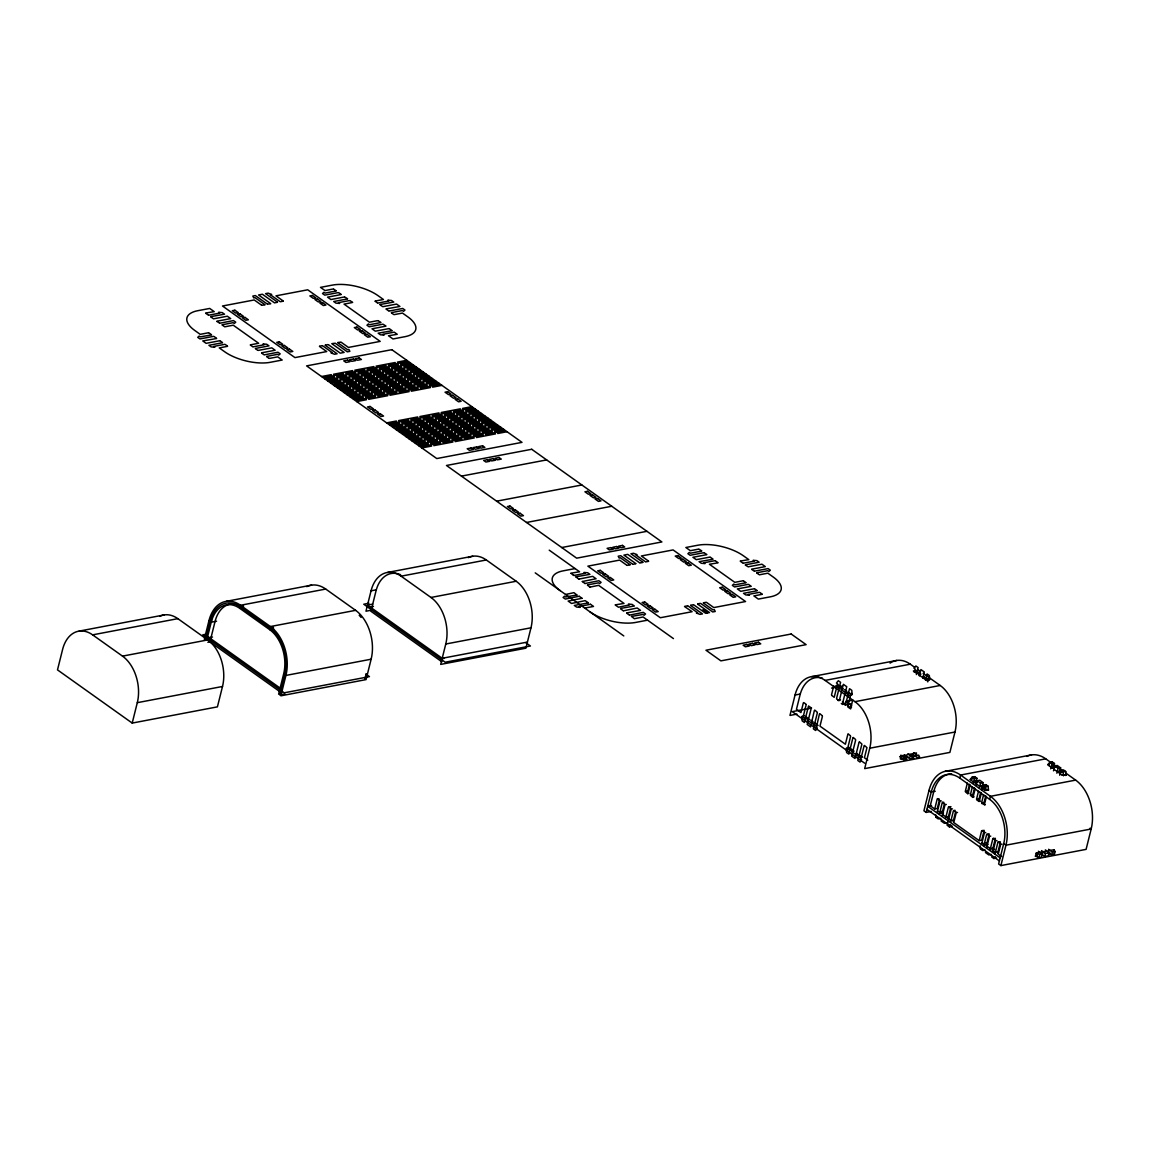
<?xml version="1.0" encoding="UTF-8"?>
<svg xmlns="http://www.w3.org/2000/svg" width="1150" height="1150" viewBox="0 0 1150 1150"><rect width="100%" height="100%" fill="white"/><g stroke="black" fill="none" stroke-linecap="round" stroke-linejoin="round"><path stroke-width="1.5" d="M939.809 800.601L937.494 798.603M944.854 804.195L942.54 802.197M968.041 791.372L965.482 791.861L967.797 793.845M973.072 794.966L970.528 795.441L972.842 797.439M864.699 763.226L792.235 711.634L811.584 708.069M937.552 798.891L938.975 798.704M942.583 802.484L943.848 802.326M995.469 840.219L993.169 838.249M1000.514 843.812L998.2 841.843M132.207 723.077L137.296 702.679A34.845 23.173 79.2 0 0 122.504 656.133L92.618 634.857A34.845 23.173 79.2 0 0 62.589 649.491L57.5 669.889L132.207 723.077L217.422 706.862L222.511 686.478A34.845 23.173 79.2 0 0 207.719 639.932L177.847 618.657A34.845 23.173 79.2 0 0 159.764 616.328M204.312 639.328L208.969 620.641A36.584 24.323 79.2 0 1 240.508 605.274L325.738 589.059L355.609 610.334A36.584 24.323 79.2 0 1 371.134 659.209L366.059 679.607L280.844 695.822L285.919 675.424A36.584 24.323 79.2 0 0 270.394 626.549L240.508 605.274M205.433 640.133L210.091 621.431A34.845 23.173 79.2 0 1 240.134 606.798L243.613 606.136M206.971 639.227L211.212 622.236A33.106 22.008 79.2 0 1 239.746 608.336L243.225 607.674M278.602 694.226L283.676 673.828A33.106 22.008 79.2 0 0 269.632 629.611L239.746 608.336M401.091 576.179L430.977 597.468A34.845 23.173 79.2 0 1 445.769 644.014L440.68 664.398L525.895 648.197L530.984 627.799A34.845 23.173 79.2 0 0 516.192 581.253L486.321 559.978L401.091 576.179A34.845 23.173 79.2 0 0 371.062 590.812L365.973 611.211L371.191 610.219M364.938 678.816L366.203 673.713M914.566 667.23L910.311 664.197L825.082 680.398A34.845 23.173 79.2 0 0 795.053 695.031L789.964 715.429L796.921 714.107M803.376 702.736L800.932 712.569L796.447 709.378L799.997 695.103A33.106 22.008 79.2 0 1 822.408 678.155M806.179 704.72L802.916 717.83L801.794 717.025L802.154 720.892L804.396 722.488L808.421 706.316M807.76 722.214L807.199 724.471L810.563 726.872L814.401 710.369M808.033 721.107L811.224 708.314M817.391 712.698L813.352 728.87L815.594 730.466L817.247 728.482M822.437 716.292L819.979 726.139L845.379 744.223L847.837 734.376M831.508 694.902L833.779 685.788M834.311 696.886L837.574 683.79L836.452 682.985L838.336 680.728L840.578 682.324L838.997 688.649M836.553 698.481L838.839 689.31M839.342 700.479L841.469 691.969M841.8 690.647L843.381 684.322L846.745 686.708L845.164 693.033M842.706 702.88L844.991 693.709M845.509 704.864L849.534 688.706L851.776 690.302L852.136 694.154L851.014 693.364L850.209 696.627M847.751 706.459L850.037 697.317M852.639 700.077L850.741 708.817M847.363 749.469L850.626 736.374M852.869 737.969L848.844 754.127L846.601 752.531L846.242 748.679L847.018 749.225M852.208 753.854L851.647 756.125L855.011 758.511L855.571 756.254M852.481 752.747L855.672 739.967M855.844 755.148L859.036 742.354M861.839 744.352L857.814 760.509L860.056 762.105L861.58 759.604M860.818 759.043L864.081 745.947M866.884 747.946L864.426 757.778L867.79 760.179M825.082 680.398L854.967 701.673A34.845 23.173 79.2 0 1 869.759 748.219L864.671 768.617L949.886 752.402L954.974 732.018A34.845 23.173 79.2 0 0 940.182 685.472L923.105 673.311M914.307 672.304L915.127 669.041L914.006 668.236L915.889 665.979L918.131 667.575L916.378 674.561M919.353 675.898L920.92 669.573L924.284 671.959L922.717 678.284M925.52 680.283L927.087 673.957L929.329 675.553L929.689 679.406L928.568 678.615L927.748 681.878M909.981 757.088L910.742 754.026L906.861 754.759L906.099 757.821L908.687 757.333M1051.459 762.896L1045.767 758.842L960.552 775.042A36.584 24.323 79.2 0 0 929.013 790.409L923.924 810.807L926.167 812.403L931.385 811.411M926.167 812.403L931.256 792.005A33.106 22.008 79.2 0 1 959.79 778.104L960.552 775.042L990.438 796.318A36.584 24.323 79.2 0 1 1005.962 845.193L1000.874 865.591L998.631 863.995L1003.72 843.597A33.106 22.008 79.2 0 0 989.676 799.379L990.438 796.318L1075.652 780.117A36.584 24.323 79.2 0 1 1091.178 828.992L1086.089 849.376L1000.874 865.591M951.754 773.907A33.106 22.008 79.2 0 0 933.8 791.516L930.249 805.791L934.734 808.982L937.178 799.149M939.334 800.299L937.293 808.493L934.734 808.982M937.121 812.604L939.981 801.148L941.261 800.903M939.406 814.056L942.224 802.743M941.965 813.568L944.38 803.864M942.209 816.04L945.027 804.727L946.306 804.482M945.573 818.441L948.391 807.128L950.949 806.639M948.132 817.952L950.547 808.249M950.576 822.178L953.436 810.721M953.134 821.689L955.578 811.871M967.351 783.107L965.31 791.315L967.869 790.826L969.493 784.271M968.113 793.313L970.154 785.119M972.368 786.83L970.356 794.909L972.9 794.42L974.524 787.951M973.173 783.596L974.381 778.737L976.939 778.262L975.732 783.107M973.144 796.893L975.171 788.814M975.976 785.579L977.184 780.735L979.742 780.246L983.106 782.647L981.884 787.491M978.521 791.214L976.508 799.293L979.067 798.804L980.677 792.336M979.34 787.98L980.548 783.136L983.106 782.647M979.311 801.291L981.324 793.212M982.129 789.978L983.351 785.119L985.895 784.645L988.137 786.241L988.497 790.093L984.817 789.777L988.497 790.093M984.688 789.489L985.895 784.645M983.595 794.693L981.554 802.887L984.113 802.398L985.751 795.843M984.357 804.871L986.398 796.677M957.519 812.461L956.239 812.705L953.781 822.552L979.182 840.636L981.64 830.789M984.184 830.314L981.741 840.147L979.182 840.636M981.583 844.258L984.429 832.787L985.708 832.542M983.854 845.696L986.671 834.383M986.413 845.207L989.23 833.894M986.657 847.694L989.474 836.381L990.754 836.136M990.021 850.08L992.838 838.767M992.579 849.606L995.397 838.292M992.824 852.078L995.641 840.765L996.921 840.521M995.023 853.832L997.884 842.361M997.582 853.343L1000.443 841.872M1050.712 768.847L1051.934 763.988L1054.478 763.499L1053.271 768.358M1053.515 770.831L1054.723 765.986L1057.281 765.497L1060.645 767.898L1059.438 772.742M1038.335 851.23L1042.288 854.048L1041.526 857.095L1038.967 857.584L1035.446 856.232L1036.207 853.171L1041.196 852.092M1056.879 773.231L1058.086 768.387L1060.645 767.898M1036.553 855.887L1037.314 852.826M1037.487 852.926L1036.725 855.988L1035.446 856.232M1038.967 857.584L1039.729 854.522L1042.288 854.048M1059.682 775.229L1060.889 770.371L1063.448 769.882L1065.691 771.477L1066.05 775.344L1062.37 775.028L1066.05 775.344M1042.303 854.795L1043.064 851.733L1046.946 851M1044.717 856.491L1045.479 853.429L1049.318 852.711L1048.556 855.758L1044.717 856.491L1040.764 853.688M1047.808 852.351L1051.747 855.154L1052.509 852.092L1055.068 851.604L1054.104 849.764L1048.829 850.641L1048.067 853.702L1050.64 853.214M1053.673 851.489L1054.104 849.764M1051.747 855.154L1054.306 854.666L1055.068 851.604M971.376 780.203L970.255 779.413L972.138 777.141L974.697 776.667L976.939 778.262M973.633 777.932L974.697 776.667M952.473 808.881L951.194 809.126L947.154 825.283L949.397 826.879L950.82 825.182M949.397 826.879L952.071 826.246M1048.929 765.454L1047.808 764.664L1049.691 762.393L1052.25 761.904L1054.478 763.499M1051.301 763.039L1052.25 761.904M991.616 856.923L993.859 858.518L995.383 856.693M996.533 857.9L993.859 858.518M573.476 575.259L571.32 573.577M578.508 578.852L576.207 577.171M570.688 573.246L579.571 571.766L549.211 550.146M575.719 576.84L589.907 574.353L587.664 572.758L583.984 572.441L585.106 573.246L574.253 575.446M615.135 604.9L624.019 603.419L598.633 585.336L590.022 587.104M574.209 575.532L573.462 575.331M579.226 579.14L578.551 578.982M623.487 610.822L637.158 607.991L640.521 610.391L626.865 612.878M333.213 288.995L324.99 290.562L320.505 287.371L332.436 285.099A33.106 14.088 14 0 1 378.005 295.636L383.424 299.489L375.202 301.056M208.783 315.186L219.722 313.102L218.601 312.311L222.281 312.613L224.523 314.209L210.68 316.652M336.016 290.993L325.062 293.077L323.941 292.272L322.503 293.552L324.746 295.147L338.244 292.589M262.013 305.224L264.989 304.865M267.763 304.132L270.739 303.772M274.793 302.795L277.394 302.306M280.543 301.702L283.144 301.214M213.814 318.78L227.326 316.207L230.69 318.607L217.178 321.166M341.047 294.572L327.549 297.146L330.912 299.546L344.411 296.973M219.981 323.164L233.493 320.591L235.736 322.187L234.298 323.481L233.177 322.676L222.223 324.76M347.214 298.971L333.716 301.53L335.944 303.126L339.624 303.442L338.502 302.651L349.456 300.567M225.026 326.758L233.249 325.191L258.649 343.275L250.427 344.842M352.259 302.551L344.037 304.118L369.438 322.201L377.66 320.634M208.423 332.781L200.201 334.348L194.796 330.481A33.106 14.088 14 0 1 197.786 310.701L209.717 308.444L214.202 311.636L205.634 313.059M378.005 303.054L388.959 300.969L387.838 300.164L391.518 300.481L393.76 302.076L379.931 304.52M213.469 336.375L199.971 338.934L197.728 337.338L199.166 336.059L200.287 336.849L211.6 334.909M383.051 306.647L396.549 304.074L399.912 306.461L386.041 308.904M219.636 340.759L206.123 343.332L202.774 340.932L216.646 338.502M222.439 342.757L208.926 345.316L211.169 346.912L214.849 347.228L213.728 346.423L224.681 344.353M389.217 311.032L402.716 308.459L404.958 310.054L403.521 311.334L402.399 310.543L391.446 312.627M227.484 346.337L219.262 347.904L224.667 351.756A33.106 14.088 14 0 0 270.25 362.308L282.181 360.036L277.696 356.845L269.474 358.412M394.249 314.626L402.471 313.059L407.891 316.911A33.106 14.088 14 0 1 404.901 336.691L392.969 338.963L388.484 335.771L397.081 334.334M253.23 346.84L264.184 344.756L263.062 343.951L266.728 344.267L268.971 345.863L255.472 348.436M380.463 322.632L369.509 324.717L368.388 323.926L366.951 325.206L369.193 326.801L382.706 324.228M258.276 350.419L271.774 347.861L275.137 350.247L261.625 352.82M385.509 326.226L371.996 328.799L375.36 331.186L388.858 328.627M264.428 354.818L277.941 352.245L280.183 353.841L278.746 355.12L277.624 354.329L266.671 356.414M319.542 346.193L322.129 345.69M325.292 345.086L327.894 344.598M334.923 343.261L331.947 343.62M340.673 342.168L337.697 342.527M393.904 332.206L382.95 334.291L384.071 335.096L380.406 334.779L378.163 333.184L392.035 330.74M321.54 376.524L331.344 374.656M333.471 374.253L352.647 370.602M354.775 370.199L373.951 366.562M376.079 366.146L395.255 362.509M397.382 362.092L406.755 360.309M324.429 377.416L343.591 373.779M345.733 373.362L364.895 369.725M367.037 369.323L386.199 365.671M388.341 365.269L407.517 361.618M324.746 378.796L334.549 376.941M336.677 376.539L355.853 372.887M357.981 372.485L377.157 368.834M379.284 368.431L398.461 364.78M400.588 364.377L409.961 362.595M327.621 379.701L346.797 376.05M348.924 375.647L368.101 371.996M370.228 371.594L389.404 367.942M391.532 367.54L410.708 363.889M327.951 381.081L337.741 379.213M339.882 378.81L359.044 375.159M361.186 374.756L380.348 371.119M382.49 370.702L401.652 367.066M403.794 366.649L413.166 364.866M330.826 381.973L350.002 378.336M352.13 377.919L371.306 374.282M373.434 373.879L392.61 370.228M394.738 369.826L413.914 366.174M331.143 383.353L340.946 381.498M343.074 381.096L362.25 377.444M364.377 377.042L383.554 373.391M385.681 372.988L404.857 369.337M406.985 368.934L416.357 367.152M334.032 384.258L353.194 380.607M355.336 380.204L374.497 376.553M376.639 376.151L395.801 372.499M397.943 372.097L417.105 368.446M334.348 385.638L344.152 383.769M346.279 383.367L365.456 379.716M367.583 379.313L386.759 375.676M388.887 375.259L408.063 371.622M410.191 371.206L419.563 369.423M337.223 386.529L356.399 382.893M358.527 382.476L377.703 378.839M379.831 378.436L399.007 374.785M401.134 374.382L420.311 370.731M337.554 387.924L347.343 386.055M349.485 385.652L368.647 382.001M370.789 381.599L389.951 377.948M392.092 377.545L411.254 373.894M413.396 373.491L422.769 371.709M340.429 388.815L359.605 385.164M361.732 384.761L380.909 381.11M383.036 380.707L402.213 377.056M404.34 376.654L423.516 373.017M340.745 390.195L350.549 388.326M352.676 387.924L371.853 384.272M373.98 383.87L393.156 380.233M395.284 379.816L414.46 376.179M416.588 375.777L425.96 373.98M343.62 391.086L362.796 387.449M364.924 387.033L384.1 383.396M386.242 382.993L405.404 379.342M407.546 378.939L426.707 375.288M343.951 392.481L353.754 390.612M355.882 390.209L375.058 386.558M377.186 386.156L396.362 382.504M398.489 382.102L417.666 378.451M419.793 378.048L429.166 376.266M346.826 393.372L366.002 389.721M368.129 389.318L387.306 385.667M389.433 385.264L408.609 381.613M410.737 381.211L429.913 377.574M347.142 394.752L356.946 392.883M359.073 392.481L378.249 388.844M380.377 388.427L399.553 384.79M401.681 384.373L420.857 380.736M422.999 380.334L432.371 378.551M350.031 395.643L369.207 392.006M371.335 391.604L390.511 387.952M392.639 387.55L411.815 383.899M413.942 383.496L433.119 379.845M350.348 397.037L360.151 395.169M362.279 394.766L381.455 391.115M383.582 390.713L402.759 387.061M404.886 386.659L424.062 383.007M426.19 382.605L435.562 380.823M353.223 397.929L372.399 394.277M374.526 393.875L393.702 390.224M395.83 389.821L415.006 386.17M417.134 385.768L436.31 382.131M353.553 399.309L363.357 397.44M365.484 397.037L384.661 393.401M386.788 392.984L405.964 389.347M408.092 388.93L427.268 385.293M429.396 384.891L438.768 383.108M356.428 400.2L375.604 396.563M377.732 396.161L396.908 392.509M399.036 392.107L418.212 388.456M420.339 388.053L439.516 384.402M356.744 401.594L366.548 399.726M368.676 399.323L387.852 395.672M389.979 395.269L409.156 391.618M411.283 391.216L430.459 387.564M432.587 387.162L441.974 385.379M386.63 422.869L396.434 421.001M398.561 420.598L417.738 416.947M419.865 416.544L439.041 412.893M441.169 412.491L460.345 408.839M462.473 408.437L471.845 406.654M389.505 423.761L408.681 420.109M410.809 419.707L429.985 416.056M432.127 415.653L451.289 412.016M453.431 411.599L472.592 407.963M389.836 425.141L399.639 423.272M401.767 422.869L420.943 419.232M423.071 418.816L442.247 415.179M444.374 414.776L463.551 411.125M465.678 410.723L475.051 408.94M392.711 426.046L411.887 422.395M414.014 421.993L433.191 418.341M435.318 417.939L454.494 414.287M456.622 413.885L475.798 410.234M393.027 427.426L402.831 425.558M404.958 425.155L424.134 421.504M426.262 421.101L445.438 417.45M447.566 417.048L466.742 413.396M468.884 412.994L478.256 411.211M395.916 428.317L415.092 424.666M417.22 424.264L436.396 420.613M438.524 420.21L457.7 416.573M459.827 416.156L479.004 412.519M396.232 429.698L406.036 427.843M408.164 427.426L427.34 423.789M429.467 423.372L448.644 419.736M450.771 419.333L469.948 415.682M472.075 415.279L481.448 413.497M399.107 430.603L418.284 426.952M420.411 426.549L439.588 422.898M441.715 422.496L460.891 418.844M463.019 418.442L482.195 414.791M399.438 431.983L409.242 430.114M411.369 429.712L430.546 426.061M432.673 425.658L451.849 422.007M453.977 421.604L473.153 417.953M475.281 417.551L484.653 415.768M402.313 432.874L421.489 429.223M423.617 428.821L442.793 425.169M444.921 424.767L464.097 421.13M466.224 420.713L485.401 417.076M402.629 434.254L412.433 432.4M414.561 431.983L433.737 428.346M435.864 427.929L455.041 424.293M457.168 423.89L476.344 420.239M478.472 419.836L487.859 418.054M405.519 435.16L424.681 431.509M426.823 431.106L445.999 427.455M448.126 427.052L467.302 423.401M469.43 422.999L488.606 419.348M405.835 436.54L415.639 434.671M417.766 434.269L436.942 430.618M439.07 430.215L458.246 426.564M460.374 426.161L479.55 422.51M481.677 422.107L491.05 420.325M408.71 437.431L427.886 433.78M430.014 433.378L449.19 429.726M451.317 429.324L470.494 425.687M472.621 425.27L491.798 421.633M409.041 438.811L418.83 436.957M420.972 436.54L440.134 432.903M442.276 432.501L461.438 428.849M463.579 428.447L482.756 424.796M484.883 424.393L494.256 422.611M411.916 439.717L431.092 436.066M433.219 435.663L452.396 432.012M454.523 431.609L473.699 427.958M475.827 427.556L495.003 423.904M412.232 441.097L422.036 439.228M424.163 438.826L443.339 435.174M445.467 434.772L464.643 431.121M466.771 430.718L485.947 427.067M488.074 426.664L497.447 424.882M415.121 441.988L434.283 438.337M436.425 437.934L455.587 434.298M457.729 433.881L476.891 430.244M479.033 429.827L498.194 426.19M415.438 443.368L425.241 441.514M427.369 441.097L446.545 437.46M448.673 437.058L467.849 433.406M469.976 433.004L489.152 429.353M491.28 428.95L500.652 427.168M418.312 444.274L437.489 440.622M439.616 440.22L458.793 436.569M460.92 436.166L480.096 432.515M482.224 432.113L501.4 428.461M418.643 445.654L428.433 443.785M430.574 443.382L449.736 439.731M451.878 439.329L471.04 435.677M473.182 435.275L492.344 431.624M494.486 431.221L503.858 429.439M421.518 446.545L440.694 442.894M442.822 442.491L461.998 438.854M464.126 438.438L483.302 434.801M485.429 434.384L504.606 430.747M421.834 447.925L431.638 446.071M433.766 445.654L452.942 442.017M455.069 441.614L474.246 437.963M476.373 437.561L495.549 433.909M497.677 433.507L507.049 431.724M461.438 476.114L546.652 459.914M496.642 501.184L581.857 484.984M526.527 522.459L611.742 506.259M226.334 601.335L311.549 585.134M79.12 631.12L164.335 614.905M387.593 572.441L472.808 556.226M92.618 634.857L177.847 618.657M561.732 547.529L646.947 531.314M208.969 620.641L211.643 620.137M371.062 590.812L376.28 589.821M211.212 622.236L216.545 621.216M206.267 634.182L202.788 634.843L284.223 692.817L369.438 676.617L366.074 674.216M368.978 603.232L363.759 604.224L445.194 662.213L530.409 645.998L525.924 642.807M372.715 604.109L367.497 605.101L442.204 658.289L527.419 642.074M207.273 638.034L212.491 637.043M368.244 607.416L373.463 606.424M270.394 626.549L355.609 610.334M575.086 568.574L563.169 570.846A33.106 14.088 14 0 0 560.165 590.626M122.504 656.133L207.719 639.932M240.134 606.798L270.02 628.072L273.499 627.411M430.977 597.468L516.192 581.253M269.632 629.611L273.628 628.849M207.862 642.289L211.341 641.628M698.582 549.125L690.359 550.692L685.874 547.501L697.806 545.229A33.106 14.088 14 0 1 743.389 555.781L748.808 559.633L740.212 561.056M701.385 551.123L690.431 553.207L689.31 552.417L687.887 553.696L690.115 555.292L703.628 552.719M627.397 565.369L629.984 564.88M633.147 564.276L635.734 563.788M640.176 562.939L642.778 562.451M645.926 561.847L648.528 561.344M706.431 554.717L692.918 557.29L696.282 559.676L709.794 557.103M587.607 584.904L598.546 582.82L599.668 583.611L601.105 582.331L598.863 580.736L584.976 583.524M714.84 560.697L703.886 562.781L705.008 563.586L701.327 563.27L699.085 561.674L712.971 559.231M565.584 594.478L573.965 592.667L576.955 595.039M743.389 563.184L754.328 561.114L753.207 560.309L756.887 560.625L759.129 562.221L745.617 564.779M748.42 566.777L761.932 564.204L765.296 566.605L751.784 569.178M754.587 571.162L768.099 568.603L770.342 570.199L768.904 571.478L767.783 570.688L756.829 572.758M584.631 608.048L592.997 606.553M759.633 574.756L767.855 573.189L773.274 577.056A33.106 14.088 14 0 1 770.27 596.836L758.339 599.092L753.868 595.901L762.091 594.349M743.029 580.779L734.807 582.346L709.406 564.262L718.003 562.824M745.833 582.777L734.893 584.861L733.772 584.056L732.334 585.35L734.577 586.946L748.075 584.372M137.296 702.679L222.511 686.478M445.769 644.014L530.984 627.799M750.878 586.371L737.38 588.929L740.729 591.33L754.242 588.757M285.919 675.424L371.134 659.209M757.045 590.755L743.533 593.328L745.775 594.924L749.455 595.226L748.334 594.435L759.288 592.351M684.911 606.323L687.513 605.834M690.661 605.231L693.263 604.742M697.691 603.894L700.293 603.405M703.455 602.801L706.043 602.312M440.709 659.022L444.188 658.361M647.565 620.166L635.634 622.438A33.106 14.088 14 0 1 590.051 611.901M284.927 694.025L279.723 695.017L284.798 674.619A34.845 23.173 79.2 0 0 270.02 628.072M811.584 676.66L896.799 660.445M915.946 670.522L913.387 670.996L916.794 673.426L919.339 672.937L917.082 671.327M795.053 695.031L800.271 694.039M831.565 688.088L842.001 686.104M843.439 688.85L840.894 689.339L844.287 691.754L846.831 691.279L844.574 689.669M920.992 674.101L918.433 674.59L921.826 677.005L924.384 676.531M926.038 677.695L923.479 678.184L926.871 680.599L929.43 680.11L927.173 678.5M837.919 700.479L840.492 699.991M852.754 700.12L845.696 701.471L847.047 702.434M854.967 701.673L940.182 685.472M847.349 704.504L850.827 703.843M804.612 715.832L802.053 716.321L805.446 718.736L808.004 718.261L805.733 716.651M850.281 707.336L851.575 707.092M809.643 719.426L807.099 719.914L810.491 722.329L813.05 721.841L810.779 720.231M854.105 751.079L851.546 751.568L854.939 753.983L857.497 753.494M869.759 748.219L954.974 732.018M859.136 754.673L856.592 755.148L859.984 757.577L862.543 757.088L860.272 755.478M945.142 771.348L1031.579 754.903M970.255 779.413L972.325 779.01M1047.808 764.664L1049.404 764.348M935.252 791.243L931.256 792.005L929.013 790.409M982.301 785.924L979.742 786.399L976.35 783.984M1059.854 771.176L1057.296 771.65L1053.903 769.235M983.351 785.119L985.579 786.715L988.137 786.241M1060.889 770.371L1063.132 771.966L1065.691 771.477M983.954 787.089L981.396 787.577L984.788 789.992L987.347 789.504M1061.493 772.34L1058.949 772.829L1062.341 775.244L1064.9 774.755M967.754 793.486L969.033 793.241M972.799 797.065L974.079 796.821M931.529 805.546L927.691 806.279L1000.155 857.871M979.239 799.351L976.681 799.839L978.966 801.464L980.404 801.191M984.285 802.944L981.726 803.419L985.291 804.799M955.061 810.304L953.781 810.549L956.067 812.173M935.726 814.89L935.956 817.305L937.236 817.061M948.506 816.486L945.947 816.974L942.554 814.559M940.758 818.412L938.199 818.901L935.956 817.305M953.551 820.079L950.992 820.568L947.6 818.153M946.91 822.796L944.366 823.285L941.002 820.899M983.264 830.386L981.985 830.631L984.256 832.241M988.31 833.966L987.031 834.21L989.302 835.834M993.197 838.609L994.462 838.364M998.229 842.188L999.508 841.944M1001.966 844.114L1000.687 844.359L998.229 854.191L1001.592 856.592M980.116 845.811L980.404 848.944L981.683 848.714M992.953 848.139L990.409 848.628L987.002 846.213M985.205 850.066L982.646 850.54L980.404 848.944M994.606 849.318L992.048 849.792L995.44 852.208L997.999 851.733M991.372 854.45L988.813 854.939L985.449 852.538M629.898 615.034L643.31 612.389L645.553 613.985L644.115 615.264L643.008 614.459L631.436 616.429L634.369 618.714M582.015 598.288L568.143 601.076L571.507 603.462L585.163 600.645L588.498 602.873M590.539 604.311L593.544 606.467M582.432 581.555L584.919 583.496M587.406 585.149L589.964 587.089M581.9 598.259L579.284 596.318M615.609 605.231L618.456 607.229L629.553 604.886L628.432 604.095L632.112 604.411L634.354 606.007L620.526 608.451M620.655 608.824L623.214 610.765M579.284 579.025L592.696 576.351L596.059 578.738L582.245 581.541M626.764 613.194L629.323 615.121M579.111 596.261L565.34 599.078L563.098 597.482L564.535 596.189L565.656 596.994L576.797 595.01M590.439 604.268L579.111 606.567L580.232 607.372L576.553 607.056L574.31 605.461L587.952 602.959M347.631 298.77L344.971 297.103M352.676 302.364L350.017 300.696M380.88 322.431L378.221 320.764M385.926 326.025L383.266 324.357M216.789 321.382L219.42 323.035M701.802 550.922L699.143 549.254M745.229 564.995L747.859 566.648M706.848 554.516L704.188 552.848M684.494 606.524L692.084 611.699L660.344 617.737L587.88 566.145L619.62 560.107L626.836 565.239M1036.207 853.171L1039.729 854.522M1054.306 764.908L1057.152 766.935M1059.998 768.962L1062.844 770.989M1065.691 773.016L1075.652 780.117M1049.691 762.393L1051.934 763.988M1054.723 765.986L1058.086 768.387M917.413 669.257L920.259 671.284M1052.538 765.972L1054.809 767.582L1052.25 768.071L1048.858 765.641M375.173 301.3L377.444 302.924M380.204 304.894L382.49 306.518M386.371 309.278L388.657 310.902M391.417 312.872L393.688 314.496M740.542 561.444L742.828 563.054M751.755 569.423L754.026 571.033M756.786 573.002L759.072 574.626M333.773 289.124L336.044 290.749M338.804 292.718L341.09 294.342M389.419 328.756L391.704 330.366M394.464 332.336L396.75 333.96M710.355 557.232L712.626 558.857M715.401 560.826L717.672 562.451M743.59 580.908L745.876 582.533M748.636 584.502L750.921 586.126M754.803 588.886L757.074 590.511M759.848 592.48L762.119 594.104M1090.056 828.187L1091.178 828.992L1005.962 845.193L1003.72 843.597M972.138 777.141L974.381 778.737M977.184 780.735L980.548 783.136M974.999 780.721L977.256 782.331L974.697 782.819L971.304 780.404M959.79 778.104L989.676 799.379M283.188 300.969L275.971 295.838L307.711 289.8L380.176 341.392L348.436 347.429L341.234 342.298M648.557 561.114L641.355 555.967L673.095 549.93L745.559 601.536L713.819 607.574L706.603 602.442M847.952 703.067L851.561 705.64M279.982 301.573L270.394 294.745L271.659 294.501L268.151 293.149L265.592 293.638L277.438 302.062M338.028 342.901L347.631 349.744L348.91 349.499L349.873 351.339L347.314 351.828L335.484 343.39M645.366 561.717L635.763 554.875L637.043 554.631L633.521 553.279L630.962 553.768L642.807 562.206M703.412 603.046L713.014 609.874L714.294 609.629L715.257 611.469L712.698 611.958L700.853 603.534M842.361 701.96L845.667 704.317M847.018 705.281L849.721 707.207M913.617 752.704L917.369 755.363L918.634 755.133L919.598 756.959L917.053 757.447L911.964 753.839M1048.57 849.289L1052.509 852.092M831.68 695.434L833.951 697.058M836.726 699.027L838.997 700.652M842.878 703.412L845.164 705.036M847.924 707.006L850.209 708.63M841.297 703.527L842.648 704.49M1045.364 849.893L1049.318 852.711M274.232 302.666L262.401 294.242L258.563 294.975L270.394 303.399M332.278 343.994L344.123 352.432L340.285 353.165L328.454 344.727M639.616 562.81L627.771 554.372L623.933 555.105L635.777 563.543M697.662 604.138L709.507 612.562L705.669 613.295L693.824 604.871M907.867 753.796L913.848 758.066L910.024 758.784L904.489 754.846M702.952 609.629L707.437 612.821M1041.526 850.626L1045.479 853.429M267.202 304.002L255.357 295.579L252.813 296.067L253.776 297.908L255.056 297.663L264.644 304.491M325.249 345.331L337.094 353.769L334.535 354.257L331.013 352.906L332.293 352.662L322.69 345.819M632.586 564.147L620.741 555.709L618.183 556.197L619.146 558.038L620.425 557.793L630.027 564.636M690.633 605.475L702.477 613.899L699.919 614.387L696.397 613.036L697.676 612.792L688.074 605.964M900.838 755.133L906.818 759.402L904.259 759.877L900.752 758.526L902.017 758.281L899.631 756.585M261.452 305.095L254.251 299.963L222.496 306.001L294.961 357.607L326.715 351.569L319.499 346.423M803.735 702.564L806.006 704.174M808.766 706.143L811.052 707.768M817.219 712.166L814.904 710.197M822.264 715.746L819.95 713.776M850.454 735.827L848.154 733.858M855.499 739.421L853.199 737.452M861.666 743.806L859.352 741.807M866.712 747.399L864.398 745.43M948.736 806.955L951.021 808.579M941.203 811.282L943.46 812.906L940.916 813.381L937.509 810.966M985.651 842.936L987.922 844.546L985.363 845.034L981.971 842.619M817.061 727.893L816.356 727.404L819.447 713.963M949.713 824.794L951.956 826.39M926.929 809.341L999.393 860.933M673.44 638.595L643.08 616.975L634.915 618.599M205.936 313.433L208.222 315.057M210.982 317.026L213.253 318.651M222.18 325.004L224.466 326.629M250.384 345.086L252.669 346.711M255.429 348.68L257.715 350.29M261.596 353.064L263.868 354.689M266.642 356.658L268.913 358.283M208.984 332.911L211.269 334.535M214.029 336.504L216.315 338.114M220.196 340.889L222.467 342.513M225.242 344.482L227.513 346.092M535.224 572.858L623.803 635.936M441.945 661.839L370.933 611.283L376.021 590.884A33.106 22.008 79.2 0 1 400.559 574.712M206.54 635.706L281.247 688.893M279.536 691.423L209.961 641.901L215.05 621.503A33.106 22.008 79.2 0 1 237.446 604.555M1053.817 853.746L1054.306 854.666M1063.132 771.966L1063.491 775.833M985.579 786.715L985.938 790.582M1026.777 756.398A36.584 24.323 79.2 0 1 1045.767 758.842M890.086 663.119A34.845 23.173 79.2 0 1 910.311 664.197M468.237 557.649A34.845 23.173 79.2 0 1 486.321 559.978M306.748 586.629A36.584 24.323 79.2 0 1 325.738 589.059M359.188 615.279A34.845 23.173 79.2 0 1 361.1 617.435M901.111 755.852L900.349 758.914L904.231 758.181L904.992 755.119L901.111 755.852M912.626 753.667L911.864 756.729L915.731 755.996L916.492 752.934L912.626 753.667M234.873 310.213L232.329 310.701L235.721 313.116L238.28 312.627L234.873 310.213M312.426 295.464L309.868 295.938L313.274 298.368L315.819 297.879L312.426 295.464M239.919 313.792L237.36 314.281L240.767 316.696L243.311 316.221L239.919 313.792M317.472 299.043L314.913 299.532L318.306 301.947L320.864 301.473L317.472 299.043M244.964 317.386L242.406 317.874L245.798 320.289L248.357 319.801L244.964 317.386M322.518 302.637L319.959 303.126L323.351 305.541L325.91 305.052L322.518 302.637M279.335 341.852L276.776 342.341L280.169 344.756L282.728 344.267L279.335 341.852M356.874 327.103L354.329 327.592L357.722 330.007L360.281 329.518L356.874 327.103M284.366 345.446L281.822 345.934L285.214 348.349L287.773 347.861L284.366 345.446M361.919 330.697L359.361 331.186L362.768 333.601L365.312 333.112L361.919 330.697M289.412 349.039L286.853 349.528L290.26 351.943L292.804 351.454L289.412 349.039M366.965 334.291L364.406 334.779L367.799 337.194L370.357 336.706L366.965 334.291M391.819 349.672L306.604 365.887L436.784 458.562L521.999 442.362L391.819 349.672M347.631 360.108L343.764 360.841L346.006 362.437L349.873 361.704L347.631 360.108M353.395 359.016L349.514 359.749L351.756 361.344L355.623 360.597L353.395 359.016M359.145 357.909L355.264 358.656L357.506 360.252L361.387 359.504L359.145 357.909M370.056 406.453L367.511 406.942L370.904 409.357L373.463 408.868L370.056 406.453M447.609 391.704L445.05 392.193L448.457 394.608L451.001 394.119L447.609 391.704M375.101 410.047L372.557 410.536L375.949 412.951L378.494 412.462L375.101 410.047M452.654 395.298L450.096 395.787L453.488 398.202L456.047 397.713L452.654 395.298M380.147 413.641L377.588 414.115L380.995 416.544L383.539 416.056L380.147 413.641M457.7 398.892L455.141 399.366L458.534 401.796L461.092 401.307L457.7 398.892M471.098 447.997L467.216 448.73L469.459 450.326L473.326 449.592L471.098 447.997M476.848 446.904L472.966 447.637L475.209 449.233L479.09 448.5L476.848 446.904M482.598 445.812L478.716 446.545L480.959 448.141L484.84 447.408L482.598 445.812M531.717 449.276L446.488 465.477L576.668 558.167L661.883 541.952L531.717 449.276M487.528 459.698L483.661 460.431L485.889 462.027L489.771 461.294L487.528 459.698M493.278 458.606L489.411 459.339L491.639 460.934L495.521 460.201L493.278 458.606M499.028 457.513L495.161 458.246L497.404 459.842L501.271 459.109L499.028 457.513M509.953 506.058L507.394 506.532L510.787 508.961L513.346 508.473L509.953 506.058M587.506 491.309L584.947 491.783L588.34 494.213L590.899 493.724L587.506 491.309M514.999 509.637L512.44 510.126L515.832 512.541L518.391 512.066L514.999 509.637M592.538 494.888L589.993 495.377L593.386 497.792L595.944 497.317L592.538 494.888M520.044 513.231L517.486 513.719L520.878 516.134L523.437 515.646L520.044 513.231M597.583 498.482L595.039 498.971L598.431 501.386L600.976 500.897L597.583 498.482M610.981 547.601L607.114 548.334L609.342 549.93L613.223 549.197L610.981 547.601M616.731 546.509L612.864 547.242L615.106 548.837L618.973 548.09L616.731 546.509M622.481 545.402L618.614 546.149L620.856 547.745L624.723 546.997L622.481 545.402M600.257 570.342L597.698 570.831L601.091 573.246L603.649 572.758L600.257 570.342M677.81 555.594L675.251 556.082L678.644 558.497L681.202 558.009L677.81 555.594M605.303 573.936L602.744 574.425L606.136 576.84L608.695 576.351L605.303 573.936M682.841 559.188L680.297 559.676L683.689 562.091L686.248 561.602L682.841 559.188M610.348 577.53L607.789 578.019L611.182 580.434L613.741 579.945L610.348 577.53M687.887 562.781L685.342 563.27L688.735 565.685L691.279 565.196L687.887 562.781M644.704 601.996L642.146 602.485L645.553 604.9L648.097 604.411L644.704 601.996M722.258 587.247L719.699 587.736L723.091 590.151L725.65 589.663L722.258 587.247M649.75 605.59L647.191 606.064L650.584 608.494L653.143 608.005L649.75 605.59M727.303 590.841L724.744 591.316L728.137 593.745L730.696 593.256L727.303 590.841M654.796 609.169L652.237 609.658L655.629 612.073L658.188 611.599L654.796 609.169M732.334 594.421L729.79 594.909L733.183 597.324L735.741 596.836L732.334 594.421M791.186 634.009L705.971 650.224L720.906 660.862L806.121 644.647L791.186 634.009M746.997 644.431L743.13 645.179L745.372 646.774L749.239 646.027L746.997 644.431M752.747 643.339L748.88 644.086L751.122 645.668L754.989 644.934L752.747 643.339M758.497 642.246L754.63 642.979L756.872 644.575L760.739 643.842L758.497 642.246M838.393 685.271L835.849 685.759L839.241 688.174L841.8 687.686L838.393 685.271M848.484 692.444L845.926 692.933L849.333 695.348L851.877 694.859L848.484 692.444M814.689 723.019L812.144 723.508L815.537 725.923L818.081 725.434L814.689 723.019M849.059 747.486L846.501 747.974L849.893 750.389L852.452 749.901L849.059 747.486"/></g></svg>
